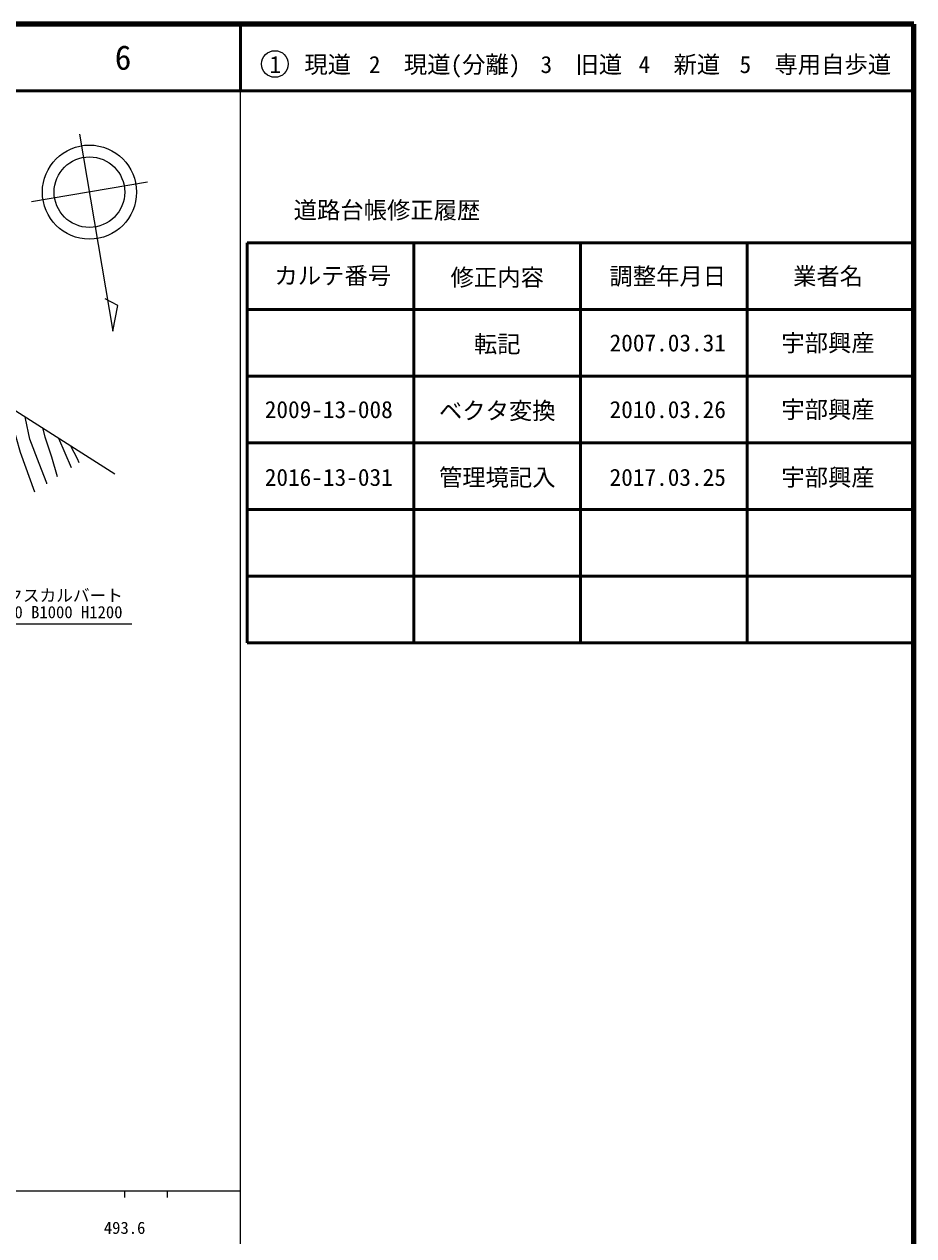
# Model space of a CAD drawing. Units: millimetres, scale not verified. Extents: x 40000 to 680000, y 20000 to 380000.
# Drawn here: x 546541 to 680000, y 198249 to 380000 of the extents above; entities that cross this region are included whole.
import ezdxf
from ezdxf.enums import TextEntityAlignment as Align

# ---------------------------------------------------------------- set-up
doc = ezdxf.new("R2010")
doc.units = ezdxf.units.MM
doc.header["$LTSCALE"] = 1000
for name, color, linetype, lineweight in [('M-BGD', 7, 'Continuous', 13), ('M-STR-HTXT', 7, 'Continuous', 13), ('M-TTL', 2, 'Continuous', 140), ('M-TTL-BAND', 7, 'Continuous', 25), ('M-TTL-FRAM', 2, 'Continuous', 50), ('M-TTL-LINE', 7, 'Continuous', 50), ('M-TTL-TXT', 7, 'Continuous', 13)]:
    doc.layers.add(name, color=color, linetype=linetype, lineweight=lineweight)
doc.styles.add('ＭＳ ゴシック', font='')
doc.styles.get('ＭＳ ゴシック').set_extended_font_data('MS Gothic')

msp = doc.modelspace()

# ---------------------------------------------------------------- linework, layer by layer
at = {"layer": 'M-BGD'}
for p, q in [((554851, 363513), (559859, 333934)), ((560123, 312517), (488629, 357891)), ((565024, 356286), (547624, 353341)), ((560578, 337820), (558700, 338816)), ((559859, 333934), (560578, 337820)), ((553623, 313448), (551750, 317831))]:
    msp.add_line(p, q, dxfattribs=at)
for points in [[(544148, 322656), (544624, 320402), (545940, 315798), (548090, 309842)], [(549947, 311052), (549908, 311173), (548774, 314104), (547395, 317769), (546722, 320837), (546703, 321035)], [(551542, 312092), (550664, 315034), (549685, 318035), (549405, 319319)], [(554793, 314211), (554520, 314790), (553544, 316692)]]:
    msp.add_lwpolyline(points, dxfattribs=at)
for radius in [7059, 5294]:
    msp.add_circle((556324, 354814), radius, dxfattribs=at)
at = {"layer": 'M-STR-HTXT'}
msp.add_lwpolyline([(522313, 325266), (538840, 290038), (562684, 290038)], dxfattribs=at)
at = {"layer": 'M-TTL'}
for p, q in [((680000, 380000), (40000, 380000)), ((680000, 20000), (680000, 380000))]:
    msp.add_line(p, q, dxfattribs=at)
at = {"layer": 'M-TTL-BAND'}
for p, q in [((579000, 20000), (579000, 370000)), ((40000, 205000), (579000, 205000)), ((561600, 205000), (561600, 204000)), ((568000, 205000), (568000, 204000))]:
    msp.add_line(p, q, dxfattribs=at)
at = {"layer": 'M-TTL-FRAM'}
for p, q in [((580000, 347197), (580000, 287197)), ((580000, 347197), (680000, 347197)), ((580000, 287197), (680000, 287197))]:
    msp.add_line(p, q, dxfattribs=at)
at = {"layer": 'M-TTL-LINE'}
for p, q in [((579000, 380000), (579000, 370000)), ((40000, 370000), (680000, 370000)), ((605000, 347197), (605000, 287197)), ((630000, 347197), (630000, 287197)), ((655000, 347197), (655000, 287197)), ((580000, 337197), (680000, 337197)), ((580000, 327197), (680000, 327197)), ((580000, 317197), (680000, 317197)), ((580000, 307197), (680000, 307197)), ((580000, 297197), (680000, 297197))]:
    msp.add_line(p, q, dxfattribs=at)
at = {"layer": 'M-TTL-TXT'}
msp.add_circle((584147, 374034), 2000, dxfattribs=at)

# ---------------------------------------------------------------- texts
at = {"layer": 'M-STR-HTXT', "style": 'ＭＳ ゴシック'}
for s, p in [('ボックスカルバート', (538840, 292838)), ('L=25.0 B1000 H1200', (538840, 290338))]:
    msp.add_text(s, height=1833, dxfattribs=at).set_placement(p, align=Align.BOTTOM_LEFT)
at = {"layer": 'M-TTL-BAND', "style": 'ＭＳ ゴシック'}
msp.add_text('493.6', height=1833, dxfattribs=at).set_placement((561600, 199445), align=Align.MIDDLE_CENTER)
at = {"layer": 'M-TTL-TXT', "style": 'ＭＳ ゴシック'}
for s, height, p in [('6', 3666, (561372, 375000)), ('1\u3000現道', 2566, (589448, 373958)), ('2\u3000現道(分離)', 2566, (609619, 373958)), ('3\u3000旧道', 2566, (630121, 373958)), ('4\u3000新道', 2566, (644824, 373958)), ('5\u3000専用自歩道', 2566, (665228, 373958)), ('道路台帳修正履歴', 2566, (600968, 352113)), ('カルテ番号', 2566, (592839, 342277)), ('修正内容', 2566, (617509, 342023)), ('調整年月日', 2566, (643089, 342197)), ('業者名', 2566, (667134, 342197)), ('転記', 2566, (617509, 332023)), ('2007.03.31', 2566, (643089, 332197)), ('宇部興産', 2566, (667134, 332197)), ('ベクタ変換', 2566, (617509, 322023)), ('宇部興産', 2566, (667134, 322197)), ('2009-13-008', 2566, (592232, 322197)), ('2010.03.26', 2566, (643089, 322197)), ('2016-13-031', 2566, (592232, 312027)), ('管理境記入', 2566, (617509, 312027)), ('2017.03.25', 2566, (643089, 312027)), ('宇部興産', 2566, (667134, 312027))]:
    msp.add_text(s, height=height, dxfattribs=at).set_placement(p, align=Align.MIDDLE_CENTER)

doc.saveas('drawing.dxf')
